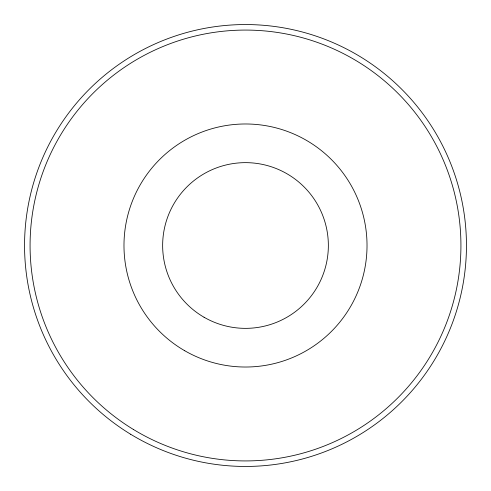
<?xml version="1.0" encoding="UTF-8"?>
<svg xmlns="http://www.w3.org/2000/svg" width="491" height="491" viewBox="0 0 491 491"><rect width="100%" height="100%" fill="white"/><g stroke="black" fill="none" stroke-linecap="round" stroke-linejoin="round"><path stroke-width="0.74" d="M130.68 434.271A220.95 220.95 0 0 0 466.395 250.551A220.95 220.95 0 0 0 139.432 51.678A220.95 220.95 0 0 0 130.68 434.271M133.546 429.551A215.426 215.426 0 0 0 460.871 250.428A215.426 215.426 0 0 0 142.083 56.52A215.426 215.426 0 0 0 133.546 429.551M204.072 317.254A82.856 82.856 0 0 0 328.356 245.5A82.856 82.856 0 0 0 204.072 173.746A82.856 82.856 0 0 0 204.072 317.254M184.739 350.74A121.523 121.523 0 0 0 367.023 245.5A121.523 121.523 0 0 0 184.739 140.26A121.523 121.523 0 0 0 184.739 350.74"/></g></svg>
